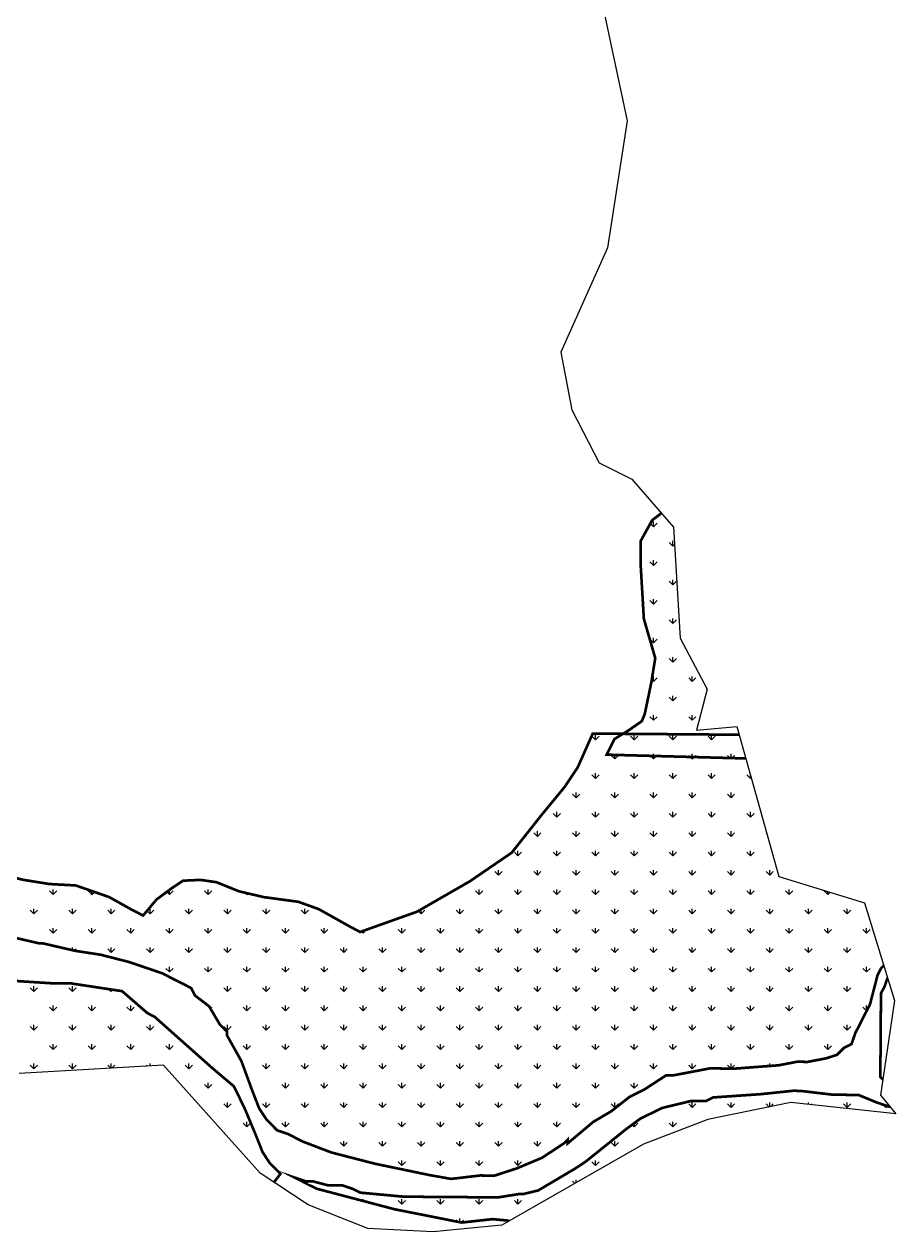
# Model space of a CAD drawing. Header units: metres. Extents: x 325786 to 333768, y 1808927 to 1815015.
# Drawn here: x 331835 to 332805, y 1810519 to 1811863 of the extents above; entities that cross this region are included whole.
import ezdxf

# ---------------------------------------------------------------- set-up
doc = ezdxf.new("R2010")
doc.units = ezdxf.units.M
doc.layers.add('MANGROOVES', color=112, linetype='Continuous')

msp = doc.modelspace()

# ---------------------------------------------------------------- linework, layer by layer
at = {"color": 3}
msp.add_lwpolyline([(332479.4, 1811880.6), (332506, 1811755.3), (332483.9, 1811613.7), (332432.1, 1811497.5), (332442.2, 1811445), (332444.5, 1811433.3), (332474.8, 1811374.4), (332511.3, 1811356.4), (332557.4, 1811302.9), (332565.1, 1811179.3), (332594.9, 1811122.5), (332583.2, 1811076.7), (332628.1, 1811080.9), (332674.6, 1810914), (332770.1, 1810884.4), (332803.4, 1810776), (332787.9, 1810670.5), (332805, 1810649.5), (332688.1, 1810662.1), (332595.6, 1810643.3), (332524.1, 1810615.7), (332366.5, 1810525.7), (332290.1, 1810518.1), (332217.5, 1810521.9), (332150.8, 1810548.2), (332097.5, 1810583.6), (331990.1, 1810703.9), (331829.4, 1810694.5)], dxfattribs=at)
at = {"layer": 'MANGROOVES', "linetype": 'Continuous'}
for p, q in [((332535.3, 1811303.3), (332531.7, 1811306.9)), ((332535.3, 1811303.3), (332535.3, 1811309)), ((332535.3, 1811303.3), (332539.3, 1811307.3)), ((332556.8, 1811281.7), (332552.8, 1811285.8)), ((332556.8, 1811281.7), (332556.8, 1811287.5)), ((332556.8, 1811281.7), (332558.6, 1811283.5)), ((332535.3, 1811260.2), (332535.3, 1811265.9)), ((332535.3, 1811260.2), (332531.3, 1811264.2)), ((332535.3, 1811260.2), (332539.3, 1811264.2)), ((332556.8, 1811238.6), (332552.8, 1811242.7)), ((332556.8, 1811238.6), (332556.8, 1811244.3)), ((332556.8, 1811238.6), (332560.9, 1811242.7)), ((332535.3, 1811217.1), (332531.3, 1811221.1)), ((332535.3, 1811217.1), (332535.3, 1811222.8)), ((332535.3, 1811217.1), (332539.3, 1811221.1)), ((332556.8, 1811195.5), (332552.8, 1811199.6)), ((332556.8, 1811195.5), (332556.8, 1811201.2)), ((332556.8, 1811195.5), (332560.9, 1811199.6)), ((332535.3, 1811174), (332531.3, 1811178)), ((332535.3, 1811174), (332535.3, 1811179.7)), ((332535.3, 1811174), (332539.3, 1811178)), ((332556.8, 1811152.4), (332556.8, 1811158.1)), ((332556.8, 1811152.4), (332552.8, 1811156.5)), ((332556.8, 1811152.4), (332560.9, 1811156.5)), ((332535.3, 1811130.9), (332533.3, 1811132.9)), ((332535.3, 1811130.9), (332535.3, 1811136.6)), ((332535.3, 1811130.9), (332539.3, 1811134.9)), ((332578.4, 1811130.9), (332574.4, 1811134.9)), ((332578.4, 1811130.9), (332578.4, 1811136.6)), ((332578.4, 1811130.9), (332582.4, 1811134.9)), ((332556.8, 1811109.3), (332552.8, 1811113.4)), ((332556.8, 1811109.3), (332556.8, 1811115)), ((332556.8, 1811109.3), (332560.9, 1811113.4)), ((332535.3, 1811087.8), (332531.3, 1811091.8)), ((332535.3, 1811087.8), (332535.3, 1811093.5)), ((332535.3, 1811087.8), (332539.3, 1811091.8)), ((332578.4, 1811087.8), (332574.4, 1811091.8)), ((332578.4, 1811087.8), (332578.4, 1811093.5)), ((332578.4, 1811087.8), (332582.4, 1811091.8)), ((332470.6, 1811066.2), (332466.6, 1811070.3)), ((332470.6, 1811066.2), (332470.6, 1811071.9)), ((332470.6, 1811066.2), (332474.7, 1811070.3)), ((332513.7, 1811066.2), (332509.7, 1811070.3)), ((332513.7, 1811066.2), (332513.7, 1811071.9)), ((332513.7, 1811066.2), (332517.8, 1811070.3)), ((332556.8, 1811066.2), (332552.8, 1811070.3)), ((332556.8, 1811066.2), (332556.8, 1811071.9)), ((332556.8, 1811066.2), (332560.9, 1811070.3)), ((332599.9, 1811066.2), (332595.9, 1811070.3)), ((332599.9, 1811066.2), (332599.9, 1811071.9)), ((332599.9, 1811066.2), (332604, 1811070.3)), ((332492.2, 1811049.3), (332492.2, 1811050.4)), ((332535.3, 1811048.1), (332535.3, 1811050.4)), ((332578.4, 1811046.9), (332578.4, 1811050.4)), ((332621.5, 1811045.7), (332621.5, 1811050.4)), ((332492.2, 1811044.7), (332488.1, 1811048.7)), ((332492.2, 1811044.7), (332492.2, 1811049.3)), ((332492.2, 1811044.7), (332496.2, 1811048.7)), ((332531.8, 1811048.2), (332531.3, 1811048.7)), ((332535.3, 1811044.7), (332531.8, 1811048.2)), ((332535.3, 1811044.7), (332535.3, 1811048.1)), ((332535.3, 1811044.7), (332538.6, 1811048)), ((332538.6, 1811048), (332539.3, 1811048.7)), ((332576.1, 1811047), (332574.4, 1811048.7)), ((332578.4, 1811044.7), (332576.1, 1811047)), ((332578.4, 1811044.7), (332578.4, 1811046.9)), ((332578.4, 1811044.7), (332580.6, 1811046.8)), ((332580.6, 1811046.8), (332582.4, 1811048.7)), ((332620.4, 1811045.7), (332617.5, 1811048.7)), ((332621.5, 1811044.7), (332620.4, 1811045.7)), ((332621.5, 1811044.7), (332621.5, 1811045.7)), ((332621.5, 1811044.7), (332622.5, 1811045.7)), ((332622.5, 1811045.7), (332625.5, 1811048.7)), ((332470.6, 1811023.1), (332466.6, 1811027.1)), ((332470.6, 1811023.1), (332470.6, 1811028.8)), ((332470.6, 1811023.1), (332474.7, 1811027.1)), ((332513.7, 1811023.1), (332509.7, 1811027.1)), ((332513.7, 1811023.1), (332513.7, 1811028.8)), ((332513.7, 1811023.1), (332517.8, 1811027.1)), ((332556.8, 1811023.1), (332552.8, 1811027.1)), ((332556.8, 1811023.1), (332556.8, 1811028.8)), ((332556.8, 1811023.1), (332560.9, 1811027.1)), ((332599.9, 1811023.1), (332595.9, 1811027.1)), ((332599.9, 1811023.1), (332599.9, 1811028.8)), ((332599.9, 1811023.1), (332604, 1811027.1)), ((332643.1, 1811023.1), (332639, 1811027.1)), ((332643.1, 1811023.1), (332643.1, 1811027.3)), ((332643.1, 1811023.1), (332644, 1811024)), ((332449.1, 1811001.6), (332445, 1811005.6)), ((332449.1, 1811001.6), (332449.1, 1811007.3)), ((332449.1, 1811001.6), (332453.1, 1811005.6)), ((332492.2, 1811001.6), (332488.1, 1811005.6)), ((332492.2, 1811001.6), (332492.2, 1811007.3)), ((332492.2, 1811001.6), (332496.2, 1811005.6)), ((332535.3, 1811001.6), (332531.3, 1811005.6)), ((332535.3, 1811001.6), (332535.3, 1811007.3)), ((332535.3, 1811001.6), (332539.3, 1811005.6)), ((332578.4, 1811001.6), (332574.4, 1811005.6)), ((332578.4, 1811001.6), (332578.4, 1811007.3)), ((332578.4, 1811001.6), (332582.4, 1811005.6)), ((332621.5, 1811001.6), (332617.5, 1811005.6)), ((332621.5, 1811001.6), (332621.5, 1811007.3)), ((332621.5, 1811001.6), (332625.5, 1811005.6)), ((332427.5, 1810980), (332423.5, 1810984)), ((332427.5, 1810980), (332427.5, 1810985.7)), ((332427.5, 1810980), (332431.6, 1810984)), ((332470.6, 1810980), (332466.6, 1810984)), ((332470.6, 1810980), (332470.6, 1810985.7)), ((332470.6, 1810980), (332474.7, 1810984)), ((332513.7, 1810980), (332509.7, 1810984)), ((332513.7, 1810980), (332513.7, 1810985.7)), ((332513.7, 1810980), (332517.8, 1810984)), ((332556.8, 1810980), (332552.8, 1810984)), ((332556.8, 1810980), (332556.8, 1810985.7)), ((332556.8, 1810980), (332560.9, 1810984)), ((332599.9, 1810980), (332595.9, 1810984)), ((332599.9, 1810980), (332599.9, 1810985.7)), ((332599.9, 1810980), (332604, 1810984)), ((332643.1, 1810980), (332639, 1810984)), ((332643.1, 1810980), (332643.1, 1810985.7)), ((332643.1, 1810980), (332647.1, 1810984)), ((332406, 1810958.4), (332401.9, 1810962.5)), ((332406, 1810958.4), (332406, 1810964.2)), ((332406, 1810958.4), (332410, 1810962.5)), ((332449.1, 1810958.4), (332445, 1810962.5)), ((332449.1, 1810958.4), (332449.1, 1810964.2)), ((332449.1, 1810958.4), (332453.1, 1810962.5)), ((332492.2, 1810958.4), (332488.1, 1810962.5)), ((332492.2, 1810958.4), (332492.2, 1810964.2)), ((332492.2, 1810958.4), (332496.2, 1810962.5)), ((332535.3, 1810958.4), (332531.3, 1810962.5)), ((332535.3, 1810958.4), (332535.3, 1810964.2)), ((332535.3, 1810958.4), (332539.3, 1810962.5)), ((332578.4, 1810958.4), (332574.4, 1810962.5)), ((332578.4, 1810958.4), (332578.4, 1810964.2)), ((332578.4, 1810958.4), (332582.4, 1810962.5)), ((332621.5, 1810958.4), (332617.5, 1810962.5)), ((332621.5, 1810958.4), (332621.5, 1810964.2)), ((332621.5, 1810958.4), (332625.5, 1810962.5)), ((332661.3, 1810961.7), (332660.6, 1810962.5)), ((332384.4, 1810936.9), (332384.4, 1810942.6)), ((332427.5, 1810936.9), (332427.5, 1810942.6)), ((332470.6, 1810936.9), (332470.6, 1810942.6)), ((332513.7, 1810936.9), (332513.7, 1810942.6)), ((332556.8, 1810936.9), (332556.8, 1810942.6)), ((332599.9, 1810936.9), (332599.9, 1810942.6)), ((332643.1, 1810936.9), (332643.1, 1810942.6)), ((332384.4, 1810936.9), (332380.4, 1810940.9)), ((332384.4, 1810936.9), (332388.5, 1810940.9)), ((332427.5, 1810936.9), (332423.5, 1810940.9)), ((332427.5, 1810936.9), (332431.6, 1810940.9)), ((332470.6, 1810936.9), (332466.6, 1810940.9)), ((332470.6, 1810936.9), (332474.7, 1810940.9)), ((332513.7, 1810936.9), (332509.7, 1810940.9)), ((332513.7, 1810936.9), (332517.8, 1810940.9)), ((332556.8, 1810936.9), (332552.8, 1810940.9)), ((332556.8, 1810936.9), (332560.9, 1810940.9)), ((332599.9, 1810936.9), (332595.9, 1810940.9)), ((332599.9, 1810936.9), (332604, 1810940.9)), ((332643.1, 1810936.9), (332639, 1810940.9)), ((332643.1, 1810936.9), (332647.1, 1810940.9)), ((332362.9, 1810915.3), (332358.8, 1810919.4)), ((332362.9, 1810915.3), (332362.9, 1810921.1)), ((332362.9, 1810915.3), (332366.9, 1810919.4)), ((332406, 1810915.3), (332401.9, 1810919.4)), ((332406, 1810915.3), (332406, 1810921.1)), ((332406, 1810915.3), (332410, 1810919.4)), ((332449.1, 1810915.3), (332445, 1810919.4)), ((332449.1, 1810915.3), (332449.1, 1810921.1)), ((332449.1, 1810915.3), (332453.1, 1810919.4)), ((332492.2, 1810915.3), (332488.1, 1810919.4)), ((332492.2, 1810915.3), (332492.2, 1810921.1)), ((332492.2, 1810915.3), (332496.2, 1810919.4)), ((332535.3, 1810915.3), (332531.3, 1810919.4)), ((332535.3, 1810915.3), (332535.3, 1810921.1)), ((332535.3, 1810915.3), (332539.3, 1810919.4)), ((332578.4, 1810915.3), (332574.4, 1810919.4)), ((332578.4, 1810915.3), (332578.4, 1810921.1)), ((332578.4, 1810915.3), (332582.4, 1810919.4)), ((332621.5, 1810915.3), (332617.5, 1810919.4)), ((332621.5, 1810915.3), (332621.5, 1810921.1)), ((332621.5, 1810915.3), (332625.5, 1810919.4)), ((332664.6, 1810915.3), (332660.6, 1810919.4)), ((332664.6, 1810915.3), (332664.6, 1810921.1)), ((332664.6, 1810915.3), (332668.6, 1810919.4)), ((331867.2, 1810893.8), (331863.1, 1810897.8)), ((331867.2, 1810893.8), (331867.2, 1810899.5)), ((331867.2, 1810893.8), (331871.2, 1810897.8)), ((331910.3, 1810893.8), (331906.2, 1810897.8)), ((331910.3, 1810893.8), (331910.3, 1810897.6)), ((331910.3, 1810893.8), (331913.1, 1810896.6)), ((331996.5, 1810893.8), (331993.6, 1810896.7)), ((331996.5, 1810893.8), (331996.5, 1810898.9)), ((331996.5, 1810893.8), (332000.5, 1810897.8)), ((332039.6, 1810893.8), (332035.5, 1810897.8)), ((332039.6, 1810893.8), (332039.6, 1810899.5)), ((332039.6, 1810893.8), (332043.6, 1810897.8)), ((332082.7, 1810893.8), (332080.6, 1810895.8)), ((332082.7, 1810893.8), (332082.7, 1810895.4)), ((332082.7, 1810893.8), (332084, 1810895.1)), ((332341.3, 1810893.8), (332337.3, 1810897.8)), ((332341.3, 1810893.8), (332341.3, 1810899.5)), ((332341.3, 1810893.8), (332345.4, 1810897.8)), ((332384.4, 1810893.8), (332380.4, 1810897.8)), ((332384.4, 1810893.8), (332384.4, 1810899.5)), ((332384.4, 1810893.8), (332388.5, 1810897.8)), ((332427.5, 1810893.8), (332423.5, 1810897.8)), ((332427.5, 1810893.8), (332427.5, 1810899.5)), ((332427.5, 1810893.8), (332431.6, 1810897.8)), ((332470.6, 1810893.8), (332466.6, 1810897.8)), ((332470.6, 1810893.8), (332470.6, 1810899.5)), ((332470.6, 1810893.8), (332474.7, 1810897.8)), ((332513.7, 1810893.8), (332509.7, 1810897.8)), ((332513.7, 1810893.8), (332513.7, 1810899.5)), ((332513.7, 1810893.8), (332517.8, 1810897.8)), ((332556.8, 1810893.8), (332552.8, 1810897.8)), ((332556.8, 1810893.8), (332556.8, 1810899.5)), ((332556.8, 1810893.8), (332560.9, 1810897.8)), ((332599.9, 1810893.8), (332595.9, 1810897.8)), ((332599.9, 1810893.8), (332599.9, 1810899.5)), ((332599.9, 1810893.8), (332604, 1810897.8)), ((332643.1, 1810893.8), (332639, 1810897.8)), ((332643.1, 1810893.8), (332643.1, 1810899.5)), ((332643.1, 1810893.8), (332647.1, 1810897.8)), ((332686.2, 1810893.8), (332682.1, 1810897.8)), ((332686.2, 1810893.8), (332686.2, 1810899.5)), ((332686.2, 1810893.8), (332690.2, 1810897.8)), ((332729.3, 1810893.8), (332725.2, 1810897.8)), ((332729.3, 1810893.8), (332729.3, 1810897.1)), ((332729.3, 1810893.8), (332731.8, 1810896.3)), ((331845.6, 1810872.2), (331841.6, 1810876.3)), ((331845.6, 1810872.2), (331845.6, 1810878)), ((331845.6, 1810872.2), (331849.6, 1810876.3)), ((331888.7, 1810872.2), (331884.7, 1810876.3)), ((331888.7, 1810872.2), (331888.7, 1810878)), ((331888.7, 1810872.2), (331892.8, 1810876.3)), ((331931.8, 1810872.2), (331927.8, 1810876.3)), ((331931.8, 1810872.2), (331931.8, 1810878)), ((331931.8, 1810872.2), (331935.9, 1810876.3)), ((331974.9, 1810872.2), (331971.5, 1810875.6)), ((331974.9, 1810872.2), (331974.9, 1810878)), ((331974.9, 1810872.2), (331979, 1810876.3)), ((332018, 1810872.2), (332014, 1810876.3)), ((332018, 1810872.2), (332018, 1810878)), ((332018, 1810872.2), (332022.1, 1810876.3)), ((332061.1, 1810872.2), (332057.1, 1810876.3)), ((332061.1, 1810872.2), (332061.1, 1810878)), ((332061.1, 1810872.2), (332065.2, 1810876.3)), ((332104.2, 1810872.2), (332100.2, 1810876.3)), ((332104.2, 1810872.2), (332104.2, 1810878)), ((332104.2, 1810872.2), (332108.3, 1810876.3)), ((332147.3, 1810872.2), (332143.3, 1810876.3)), ((332147.3, 1810872.2), (332147.3, 1810878)), ((332147.3, 1810872.2), (332151.4, 1810876.3)), ((332276.7, 1810872.2), (332273.4, 1810875.5)), ((332276.7, 1810872.2), (332276.7, 1810877.3)), ((332276.7, 1810872.2), (332280.7, 1810876.3)), ((332319.8, 1810872.2), (332315.7, 1810876.3)), ((332319.8, 1810872.2), (332319.8, 1810878)), ((332319.8, 1810872.2), (332323.8, 1810876.3)), ((332362.9, 1810872.2), (332358.8, 1810876.3)), ((332362.9, 1810872.2), (332362.9, 1810878)), ((332362.9, 1810872.2), (332366.9, 1810876.3)), ((332406, 1810872.2), (332401.9, 1810876.3)), ((332406, 1810872.2), (332406, 1810878)), ((332406, 1810872.2), (332410, 1810876.3)), ((332449.1, 1810872.2), (332445, 1810876.3)), ((332449.1, 1810872.2), (332449.1, 1810878)), ((332449.1, 1810872.2), (332453.1, 1810876.3)), ((332492.2, 1810872.2), (332488.1, 1810876.3)), ((332492.2, 1810872.2), (332492.2, 1810878)), ((332492.2, 1810872.2), (332496.2, 1810876.3)), ((332535.3, 1810872.2), (332531.3, 1810876.3)), ((332535.3, 1810872.2), (332535.3, 1810878)), ((332535.3, 1810872.2), (332539.3, 1810876.3)), ((332578.4, 1810872.2), (332574.4, 1810876.3)), ((332578.4, 1810872.2), (332578.4, 1810878)), ((332578.4, 1810872.2), (332582.4, 1810876.3)), ((332621.5, 1810872.2), (332617.5, 1810876.3)), ((332621.5, 1810872.2), (332621.5, 1810878)), ((332621.5, 1810872.2), (332625.5, 1810876.3)), ((332664.6, 1810872.2), (332660.6, 1810876.3)), ((332664.6, 1810872.2), (332664.6, 1810878)), ((332664.6, 1810872.2), (332668.6, 1810876.3)), ((332707.7, 1810872.2), (332703.7, 1810876.3)), ((332707.7, 1810872.2), (332707.7, 1810878)), ((332707.7, 1810872.2), (332711.8, 1810876.3)), ((332750.8, 1810872.2), (332746.8, 1810876.3)), ((332750.8, 1810872.2), (332750.8, 1810878)), ((332750.8, 1810872.2), (332754.9, 1810876.3)), ((331867.2, 1810850.7), (331863.1, 1810854.7)), ((331867.2, 1810850.7), (331867.2, 1810856.4)), ((331867.2, 1810850.7), (331871.2, 1810854.7)), ((331910.3, 1810850.7), (331906.2, 1810854.7)), ((331910.3, 1810850.7), (331910.3, 1810856.4)), ((331910.3, 1810850.7), (331914.3, 1810854.7)), ((331953.4, 1810850.7), (331949.3, 1810854.7)), ((331953.4, 1810850.7), (331953.4, 1810856.4)), ((331953.4, 1810850.7), (331957.4, 1810854.7)), ((331996.5, 1810850.7), (331992.4, 1810854.7)), ((331996.5, 1810850.7), (331996.5, 1810856.4)), ((331996.5, 1810850.7), (332000.5, 1810854.7)), ((332039.6, 1810850.7), (332035.5, 1810854.7)), ((332039.6, 1810850.7), (332039.6, 1810856.4)), ((332039.6, 1810850.7), (332043.6, 1810854.7)), ((332082.7, 1810850.7), (332078.6, 1810854.7)), ((332082.7, 1810850.7), (332082.7, 1810856.4)), ((332082.7, 1810850.7), (332086.7, 1810854.7)), ((332125.8, 1810850.7), (332121.8, 1810854.7)), ((332125.8, 1810850.7), (332125.8, 1810856.4)), ((332125.8, 1810850.7), (332129.8, 1810854.7)), ((332168.9, 1810850.7), (332164.9, 1810854.7)), ((332168.9, 1810850.7), (332168.9, 1810856.4)), ((332168.9, 1810850.7), (332172.9, 1810854.7)), ((332212, 1810850.7), (332210.1, 1810852.6)), ((332212, 1810850.7), (332216, 1810854.7)), ((332212, 1810850.7), (332212, 1810853.3)), ((332255.1, 1810850.7), (332251.1, 1810854.7)), ((332255.1, 1810850.7), (332255.1, 1810856.4)), ((332255.1, 1810850.7), (332259.1, 1810854.7)), ((332298.2, 1810850.7), (332294.2, 1810854.7)), ((332298.2, 1810850.7), (332298.2, 1810856.4)), ((332298.2, 1810850.7), (332302.3, 1810854.7)), ((332341.3, 1810850.7), (332337.3, 1810854.7)), ((332341.3, 1810850.7), (332341.3, 1810856.4)), ((332341.3, 1810850.7), (332345.4, 1810854.7)), ((332384.4, 1810850.7), (332380.4, 1810854.7)), ((332384.4, 1810850.7), (332384.4, 1810856.4)), ((332384.4, 1810850.7), (332388.5, 1810854.7)), ((332427.5, 1810850.7), (332423.5, 1810854.7)), ((332427.5, 1810850.7), (332427.5, 1810856.4)), ((332427.5, 1810850.7), (332431.6, 1810854.7)), ((332470.6, 1810850.7), (332466.6, 1810854.7)), ((332470.6, 1810850.7), (332470.6, 1810856.4)), ((332470.6, 1810850.7), (332474.7, 1810854.7)), ((332513.7, 1810850.7), (332509.7, 1810854.7)), ((332513.7, 1810850.7), (332513.7, 1810856.4)), ((332513.7, 1810850.7), (332517.8, 1810854.7)), ((332556.8, 1810850.7), (332552.8, 1810854.7)), ((332556.8, 1810850.7), (332556.8, 1810856.4)), ((332556.8, 1810850.7), (332560.9, 1810854.7)), ((332599.9, 1810850.7), (332595.9, 1810854.7)), ((332599.9, 1810850.7), (332599.9, 1810856.4)), ((332599.9, 1810850.7), (332604, 1810854.7)), ((332643.1, 1810850.7), (332639, 1810854.7)), ((332643.1, 1810850.7), (332643.1, 1810856.4)), ((332643.1, 1810850.7), (332647.1, 1810854.7)), ((332686.2, 1810850.7), (332682.1, 1810854.7)), ((332686.2, 1810850.7), (332686.2, 1810856.4)), ((332686.2, 1810850.7), (332690.2, 1810854.7)), ((332729.3, 1810850.7), (332725.2, 1810854.7)), ((332729.3, 1810850.7), (332729.3, 1810856.4)), ((332729.3, 1810850.7), (332733.3, 1810854.7)), ((332772.4, 1810850.7), (332768.3, 1810854.7)), ((332772.4, 1810850.7), (332772.4, 1810856.4)), ((332772.4, 1810850.7), (332776.4, 1810854.7)), ((331888.7, 1810831.8), (331888.7, 1810834.8)), ((331931.8, 1810829.1), (331931.8, 1810834.8)), ((331974.9, 1810829.1), (331974.9, 1810834.8)), ((332018, 1810829.1), (332018, 1810834.8)), ((332061.1, 1810829.1), (332061.1, 1810834.8)), ((332104.2, 1810829.1), (332104.2, 1810834.8)), ((332147.3, 1810829.1), (332147.3, 1810834.8)), ((332190.5, 1810829.1), (332190.5, 1810834.8)), ((332233.6, 1810829.1), (332233.6, 1810834.8)), ((332276.7, 1810829.1), (332276.7, 1810834.8)), ((332319.8, 1810829.1), (332319.8, 1810834.8)), ((332362.9, 1810829.1), (332362.9, 1810834.8)), ((332406, 1810829.1), (332406, 1810834.8)), ((332449.1, 1810829.1), (332449.1, 1810834.8)), ((332492.2, 1810829.1), (332492.2, 1810834.8)), ((332535.3, 1810829.1), (332535.3, 1810834.8)), ((332578.4, 1810829.1), (332578.4, 1810834.8)), ((332621.5, 1810829.1), (332621.5, 1810834.8)), ((332664.6, 1810829.1), (332664.6, 1810834.8)), ((332707.7, 1810829.1), (332707.7, 1810834.8)), ((332750.8, 1810829.1), (332750.8, 1810834.8)), ((331885.3, 1810832.6), (331884.7, 1810833.2)), ((331890.9, 1810831.3), (331892.8, 1810833.2)), ((331931.8, 1810829.1), (331927.8, 1810833.2)), ((331931.8, 1810829.1), (331935.9, 1810833.2)), ((331974.9, 1810829.1), (331970.9, 1810833.2)), ((331974.9, 1810829.1), (331979, 1810833.2)), ((332018, 1810829.1), (332014, 1810833.2)), ((332018, 1810829.1), (332022.1, 1810833.2)), ((332061.1, 1810829.1), (332057.1, 1810833.2)), ((332061.1, 1810829.1), (332065.2, 1810833.2)), ((332104.2, 1810829.1), (332100.2, 1810833.2)), ((332104.2, 1810829.1), (332108.3, 1810833.2)), ((332147.3, 1810829.1), (332143.3, 1810833.2)), ((332147.3, 1810829.1), (332151.4, 1810833.2)), ((332190.5, 1810829.1), (332186.4, 1810833.2)), ((332190.5, 1810829.1), (332194.5, 1810833.2)), ((332233.6, 1810829.1), (332229.5, 1810833.2)), ((332233.6, 1810829.1), (332237.6, 1810833.2)), ((332276.7, 1810829.1), (332272.6, 1810833.2)), ((332276.7, 1810829.1), (332280.7, 1810833.2)), ((332319.8, 1810829.1), (332315.7, 1810833.2)), ((332319.8, 1810829.1), (332323.8, 1810833.2)), ((332362.9, 1810829.1), (332358.8, 1810833.2)), ((332362.9, 1810829.1), (332366.9, 1810833.2)), ((332406, 1810829.1), (332401.9, 1810833.2)), ((332406, 1810829.1), (332410, 1810833.2)), ((332449.1, 1810829.1), (332445, 1810833.2)), ((332449.1, 1810829.1), (332453.1, 1810833.2)), ((332492.2, 1810829.1), (332488.1, 1810833.2)), ((332492.2, 1810829.1), (332496.2, 1810833.2)), ((332535.3, 1810829.1), (332531.3, 1810833.2)), ((332535.3, 1810829.1), (332539.3, 1810833.2)), ((332578.4, 1810829.1), (332574.4, 1810833.2)), ((332578.4, 1810829.1), (332582.4, 1810833.2)), ((332621.5, 1810829.1), (332617.5, 1810833.2)), ((332621.5, 1810829.1), (332625.5, 1810833.2)), ((332664.6, 1810829.1), (332660.6, 1810833.2)), ((332664.6, 1810829.1), (332668.6, 1810833.2)), ((332707.7, 1810829.1), (332703.7, 1810833.2)), ((332707.7, 1810829.1), (332711.8, 1810833.2)), ((332750.8, 1810829.1), (332746.8, 1810833.2)), ((332750.8, 1810829.1), (332754.9, 1810833.2)), ((331996.5, 1810807.6), (331992.4, 1810811.6)), ((331996.5, 1810807.6), (331996.5, 1810813.3)), ((331996.5, 1810807.6), (332000.5, 1810811.6)), ((332039.6, 1810807.6), (332035.5, 1810811.6)), ((332039.6, 1810807.6), (332039.6, 1810813.3)), ((332039.6, 1810807.6), (332043.6, 1810811.6)), ((332082.7, 1810807.6), (332078.6, 1810811.6)), ((332082.7, 1810807.6), (332082.7, 1810813.3)), ((332082.7, 1810807.6), (332086.7, 1810811.6)), ((332125.8, 1810807.6), (332121.8, 1810811.6)), ((332125.8, 1810807.6), (332125.8, 1810813.3)), ((332125.8, 1810807.6), (332129.8, 1810811.6)), ((332168.9, 1810807.6), (332164.9, 1810811.6)), ((332168.9, 1810807.6), (332168.9, 1810813.3)), ((332168.9, 1810807.6), (332172.9, 1810811.6)), ((332212, 1810807.6), (332208, 1810811.6)), ((332212, 1810807.6), (332212, 1810813.3)), ((332212, 1810807.6), (332216, 1810811.6)), ((332255.1, 1810807.6), (332251.1, 1810811.6)), ((332255.1, 1810807.6), (332255.1, 1810813.3)), ((332255.1, 1810807.6), (332259.1, 1810811.6)), ((332298.2, 1810807.6), (332294.2, 1810811.6)), ((332298.2, 1810807.6), (332298.2, 1810813.3)), ((332298.2, 1810807.6), (332302.3, 1810811.6)), ((332341.3, 1810807.6), (332337.3, 1810811.6)), ((332341.3, 1810807.6), (332341.3, 1810813.3)), ((332341.3, 1810807.6), (332345.4, 1810811.6)), ((332384.4, 1810807.6), (332380.4, 1810811.6)), ((332384.4, 1810807.6), (332384.4, 1810813.3)), ((332384.4, 1810807.6), (332388.5, 1810811.6)), ((332427.5, 1810807.6), (332423.5, 1810811.6)), ((332427.5, 1810807.6), (332427.5, 1810813.3)), ((332427.5, 1810807.6), (332431.6, 1810811.6)), ((332470.6, 1810807.6), (332466.6, 1810811.6)), ((332470.6, 1810807.6), (332470.6, 1810813.3)), ((332470.6, 1810807.6), (332474.7, 1810811.6)), ((332513.7, 1810807.6), (332509.7, 1810811.6)), ((332513.7, 1810807.6), (332513.7, 1810813.3)), ((332513.7, 1810807.6), (332517.8, 1810811.6)), ((332556.8, 1810807.6), (332552.8, 1810811.6)), ((332556.8, 1810807.6), (332556.8, 1810813.3)), ((332556.8, 1810807.6), (332560.9, 1810811.6)), ((332599.9, 1810807.6), (332595.9, 1810811.6)), ((332599.9, 1810807.6), (332599.9, 1810813.3)), ((332599.9, 1810807.6), (332604, 1810811.6)), ((332643.1, 1810807.6), (332639, 1810811.6)), ((332643.1, 1810807.6), (332643.1, 1810813.3)), ((332643.1, 1810807.6), (332647.1, 1810811.6)), ((332686.2, 1810807.6), (332682.1, 1810811.6)), ((332686.2, 1810807.6), (332686.2, 1810813.3)), ((332686.2, 1810807.6), (332690.2, 1810811.6)), ((332729.3, 1810807.6), (332725.2, 1810811.6)), ((332729.3, 1810807.6), (332729.3, 1810813.3)), ((332729.3, 1810807.6), (332733.3, 1810811.6)), ((332772.4, 1810807.6), (332768.3, 1810811.6)), ((332772.4, 1810807.6), (332772.4, 1810813.3)), ((332772.4, 1810807.6), (332776.4, 1810811.6)), ((331845.6, 1810786), (331841.6, 1810790.1)), ((331845.6, 1810786), (331845.6, 1810791.7)), ((331845.6, 1810786), (331849.6, 1810790.1)), ((331888.7, 1810786), (331884.7, 1810790.1)), ((331888.7, 1810786), (331888.7, 1810791.7)), ((331888.7, 1810786), (331892.8, 1810790.1)), ((331931.8, 1810786), (331929.4, 1810788.4)), ((331931.8, 1810786), (331931.8, 1810788.1)), ((331931.8, 1810786), (331933.6, 1810787.8)), ((332018, 1810791), (332018, 1810791.7)), ((332021, 1810789), (332022.1, 1810790.1)), ((332061.1, 1810786), (332057.1, 1810790.1)), ((332061.1, 1810786), (332061.1, 1810791.7)), ((332061.1, 1810786), (332065.2, 1810790.1)), ((332104.2, 1810786), (332100.2, 1810790.1)), ((332104.2, 1810786), (332104.2, 1810791.7)), ((332104.2, 1810786), (332108.3, 1810790.1)), ((332147.3, 1810786), (332143.3, 1810790.1)), ((332147.3, 1810786), (332147.3, 1810791.7)), ((332147.3, 1810786), (332151.4, 1810790.1)), ((332190.5, 1810786), (332186.4, 1810790.1)), ((332190.5, 1810786), (332190.5, 1810791.7)), ((332190.5, 1810786), (332194.5, 1810790.1)), ((332233.6, 1810786), (332229.5, 1810790.1)), ((332233.6, 1810786), (332233.6, 1810791.7)), ((332233.6, 1810786), (332237.6, 1810790.1)), ((332276.7, 1810786), (332272.6, 1810790.1)), ((332276.7, 1810786), (332276.7, 1810791.7)), ((332276.7, 1810786), (332280.7, 1810790.1)), ((332319.8, 1810786), (332315.7, 1810790.1)), ((332319.8, 1810786), (332319.8, 1810791.7)), ((332319.8, 1810786), (332323.8, 1810790.1)), ((332362.9, 1810786), (332358.8, 1810790.1)), ((332362.9, 1810786), (332362.9, 1810791.7)), ((332362.9, 1810786), (332366.9, 1810790.1)), ((332406, 1810786), (332401.9, 1810790.1)), ((332406, 1810786), (332406, 1810791.7)), ((332406, 1810786), (332410, 1810790.1)), ((332449.1, 1810786), (332445, 1810790.1)), ((332449.1, 1810786), (332449.1, 1810791.7)), ((332449.1, 1810786), (332453.1, 1810790.1)), ((332492.2, 1810786), (332488.1, 1810790.1)), ((332492.2, 1810786), (332492.2, 1810791.7)), ((332492.2, 1810786), (332496.2, 1810790.1)), ((332535.3, 1810786), (332531.3, 1810790.1)), ((332535.3, 1810786), (332535.3, 1810791.7)), ((332535.3, 1810786), (332539.3, 1810790.1)), ((332578.4, 1810786), (332574.4, 1810790.1)), ((332578.4, 1810786), (332578.4, 1810791.7)), ((332578.4, 1810786), (332582.4, 1810790.1)), ((332621.5, 1810786), (332617.5, 1810790.1)), ((332621.5, 1810786), (332621.5, 1810791.7)), ((332621.5, 1810786), (332625.5, 1810790.1)), ((332664.6, 1810786), (332660.6, 1810790.1)), ((332664.6, 1810786), (332664.6, 1810791.7)), ((332664.6, 1810786), (332668.6, 1810790.1)), ((332707.7, 1810786), (332703.7, 1810790.1)), ((332707.7, 1810786), (332707.7, 1810791.7)), ((332707.7, 1810786), (332711.8, 1810790.1)), ((332750.8, 1810786), (332746.8, 1810790.1)), ((332750.8, 1810786), (332750.8, 1810791.7)), ((332750.8, 1810786), (332754.9, 1810790.1)), ((331867.2, 1810764.5), (331863.1, 1810768.5)), ((331867.2, 1810764.5), (331867.2, 1810770.2)), ((331867.2, 1810764.5), (331871.2, 1810768.5)), ((331910.3, 1810764.5), (331906.2, 1810768.5)), ((331910.3, 1810764.5), (331910.3, 1810770.2)), ((331910.3, 1810764.5), (331914.3, 1810768.5)), ((331953.4, 1810764.5), (331949.3, 1810768.5)), ((331953.4, 1810764.5), (331953.4, 1810770.2)), ((331953.4, 1810764.5), (331957.4, 1810768.5)), ((332039.6, 1810770.2), (332039.6, 1810770.2)), ((332042.1, 1810767), (332043.6, 1810768.5)), ((332082.7, 1810764.5), (332078.6, 1810768.5)), ((332082.7, 1810764.5), (332082.7, 1810770.2)), ((332082.7, 1810764.5), (332086.7, 1810768.5)), ((332125.8, 1810764.5), (332121.8, 1810768.5)), ((332125.8, 1810764.5), (332125.8, 1810770.2)), ((332125.8, 1810764.5), (332129.8, 1810768.5)), ((332168.9, 1810764.5), (332164.9, 1810768.5)), ((332168.9, 1810764.5), (332168.9, 1810770.2)), ((332168.9, 1810764.5), (332172.9, 1810768.5)), ((332212, 1810764.5), (332208, 1810768.5)), ((332212, 1810764.5), (332212, 1810770.2)), ((332212, 1810764.5), (332216, 1810768.5)), ((332255.1, 1810764.5), (332251.1, 1810768.5)), ((332255.1, 1810764.5), (332255.1, 1810770.2)), ((332255.1, 1810764.5), (332259.1, 1810768.5)), ((332298.2, 1810764.5), (332294.2, 1810768.5)), ((332298.2, 1810764.5), (332298.2, 1810770.2)), ((332298.2, 1810764.5), (332302.3, 1810768.5)), ((332341.3, 1810764.5), (332337.3, 1810768.5)), ((332341.3, 1810764.5), (332341.3, 1810770.2)), ((332341.3, 1810764.5), (332345.4, 1810768.5)), ((332384.4, 1810764.5), (332380.4, 1810768.5)), ((332384.4, 1810764.5), (332384.4, 1810770.2)), ((332384.4, 1810764.5), (332388.5, 1810768.5)), ((332427.5, 1810764.5), (332423.5, 1810768.5)), ((332427.5, 1810764.5), (332427.5, 1810770.2)), ((332427.5, 1810764.5), (332431.6, 1810768.5)), ((332470.6, 1810764.5), (332466.6, 1810768.5)), ((332470.6, 1810764.5), (332470.6, 1810770.2)), ((332470.6, 1810764.5), (332474.7, 1810768.5)), ((332513.7, 1810764.5), (332509.7, 1810768.5)), ((332513.7, 1810764.5), (332513.7, 1810770.2)), ((332513.7, 1810764.5), (332517.8, 1810768.5)), ((332556.8, 1810764.5), (332552.8, 1810768.5)), ((332556.8, 1810764.5), (332556.8, 1810770.2)), ((332556.8, 1810764.5), (332560.9, 1810768.5)), ((332599.9, 1810764.5), (332595.9, 1810768.5)), ((332599.9, 1810764.5), (332599.9, 1810770.2)), ((332599.9, 1810764.5), (332604, 1810768.5)), ((332643.1, 1810764.5), (332639, 1810768.5)), ((332643.1, 1810764.5), (332643.1, 1810770.2)), ((332643.1, 1810764.5), (332647.1, 1810768.5)), ((332686.2, 1810764.5), (332682.1, 1810768.5)), ((332686.2, 1810764.5), (332686.2, 1810770.2)), ((332686.2, 1810764.5), (332690.2, 1810768.5)), ((332729.3, 1810764.5), (332725.2, 1810768.5)), ((332729.3, 1810764.5), (332729.3, 1810770.2)), ((332729.3, 1810764.5), (332733.3, 1810768.5)), ((332772.4, 1810764.5), (332768.3, 1810768.5)), ((332772.4, 1810764.5), (332772.4, 1810770.2)), ((332772.4, 1810764.5), (332772.8, 1810764.9)), ((331845.6, 1810742.9), (331841.6, 1810747)), ((331845.6, 1810742.9), (331845.6, 1810748.6)), ((331845.6, 1810742.9), (331849.6, 1810747)), ((331888.7, 1810742.9), (331884.7, 1810747)), ((331888.7, 1810742.9), (331888.7, 1810748.6)), ((331888.7, 1810742.9), (331892.8, 1810747)), ((331931.8, 1810742.9), (331927.8, 1810747)), ((331931.8, 1810742.9), (331931.8, 1810748.6)), ((331931.8, 1810742.9), (331935.9, 1810747)), ((331974.9, 1810742.9), (331970.9, 1810747)), ((331974.9, 1810742.9), (331974.9, 1810748.6)), ((331974.9, 1810742.9), (331979, 1810747)), ((332061.1, 1810742.9), (332057.1, 1810747)), ((332061.1, 1810742.9), (332061.1, 1810748.6)), ((332061.1, 1810742.9), (332065.2, 1810747)), ((332104.2, 1810742.9), (332100.2, 1810747)), ((332104.2, 1810742.9), (332104.2, 1810748.6)), ((332104.2, 1810742.9), (332108.3, 1810747)), ((332147.3, 1810742.9), (332143.3, 1810747)), ((332147.3, 1810742.9), (332147.3, 1810748.6)), ((332147.3, 1810742.9), (332151.4, 1810747)), ((332190.5, 1810742.9), (332186.4, 1810747)), ((332190.5, 1810742.9), (332190.5, 1810748.6)), ((332190.5, 1810742.9), (332194.5, 1810747)), ((332233.6, 1810742.9), (332229.5, 1810747)), ((332233.6, 1810742.9), (332233.6, 1810748.6)), ((332233.6, 1810742.9), (332237.6, 1810747)), ((332276.7, 1810742.9), (332272.6, 1810747)), ((332276.7, 1810742.9), (332276.7, 1810748.6)), ((332276.7, 1810742.9), (332280.7, 1810747)), ((332319.8, 1810742.9), (332315.7, 1810747)), ((332319.8, 1810742.9), (332319.8, 1810748.6)), ((332319.8, 1810742.9), (332323.8, 1810747)), ((332362.9, 1810742.9), (332358.8, 1810747)), ((332362.9, 1810742.9), (332362.9, 1810748.6)), ((332362.9, 1810742.9), (332366.9, 1810747)), ((332406, 1810742.9), (332401.9, 1810747)), ((332406, 1810742.9), (332406, 1810748.6)), ((332406, 1810742.9), (332410, 1810747)), ((332449.1, 1810742.9), (332445, 1810747)), ((332449.1, 1810742.9), (332449.1, 1810748.6)), ((332449.1, 1810742.9), (332453.1, 1810747)), ((332492.2, 1810742.9), (332488.1, 1810747)), ((332492.2, 1810742.9), (332492.2, 1810748.6)), ((332492.2, 1810742.9), (332496.2, 1810747)), ((332535.3, 1810742.9), (332531.3, 1810747)), ((332535.3, 1810742.9), (332535.3, 1810748.6)), ((332535.3, 1810742.9), (332539.3, 1810747)), ((332578.4, 1810742.9), (332574.4, 1810747)), ((332578.4, 1810742.9), (332578.4, 1810748.6)), ((332578.4, 1810742.9), (332582.4, 1810747)), ((332621.5, 1810742.9), (332617.5, 1810747)), ((332621.5, 1810742.9), (332621.5, 1810748.6)), ((332621.5, 1810742.9), (332625.5, 1810747)), ((332664.6, 1810742.9), (332660.6, 1810747)), ((332664.6, 1810742.9), (332664.6, 1810748.6)), ((332664.6, 1810742.9), (332668.6, 1810747)), ((332707.7, 1810742.9), (332703.7, 1810747)), ((332707.7, 1810742.9), (332707.7, 1810748.6)), ((332707.7, 1810742.9), (332711.8, 1810747)), ((332750.8, 1810742.9), (332746.8, 1810747)), ((332750.8, 1810742.9), (332750.8, 1810748.6)), ((332750.8, 1810742.9), (332754.9, 1810747)), ((331867.2, 1810721.4), (331863.1, 1810725.4)), ((331867.2, 1810721.4), (331867.2, 1810727.1)), ((331867.2, 1810721.4), (331871.2, 1810725.4)), ((331910.3, 1810721.4), (331906.2, 1810725.4)), ((331910.3, 1810721.4), (331910.3, 1810727.1)), ((331910.3, 1810721.4), (331914.3, 1810725.4)), ((331953.4, 1810721.4), (331949.3, 1810725.4)), ((331953.4, 1810721.4), (331953.4, 1810727.1)), ((331953.4, 1810721.4), (331957.4, 1810725.4)), ((331996.5, 1810721.4), (331992.4, 1810725.4)), ((331996.5, 1810721.4), (331996.5, 1810727.1)), ((331996.5, 1810721.4), (332000.5, 1810725.4)), ((332082.7, 1810721.4), (332078.6, 1810725.4)), ((332082.7, 1810721.4), (332082.7, 1810727.1)), ((332082.7, 1810721.4), (332086.7, 1810725.4)), ((332125.8, 1810721.4), (332121.8, 1810725.4)), ((332125.8, 1810721.4), (332125.8, 1810727.1)), ((332125.8, 1810721.4), (332129.8, 1810725.4)), ((332168.9, 1810721.4), (332164.9, 1810725.4)), ((332168.9, 1810721.4), (332168.9, 1810727.1)), ((332168.9, 1810721.4), (332172.9, 1810725.4)), ((332212, 1810721.4), (332208, 1810725.4)), ((332212, 1810721.4), (332212, 1810727.1)), ((332212, 1810721.4), (332216, 1810725.4)), ((332255.1, 1810721.4), (332251.1, 1810725.4)), ((332255.1, 1810721.4), (332255.1, 1810727.1)), ((332255.1, 1810721.4), (332259.1, 1810725.4)), ((332298.2, 1810721.4), (332294.2, 1810725.4)), ((332298.2, 1810721.4), (332298.2, 1810727.1)), ((332298.2, 1810721.4), (332302.3, 1810725.4)), ((332341.3, 1810721.4), (332337.3, 1810725.4)), ((332341.3, 1810721.4), (332341.3, 1810727.1)), ((332341.3, 1810721.4), (332345.4, 1810725.4)), ((332384.4, 1810721.4), (332380.4, 1810725.4)), ((332384.4, 1810721.4), (332384.4, 1810727.1)), ((332384.4, 1810721.4), (332388.5, 1810725.4)), ((332427.5, 1810721.4), (332423.5, 1810725.4)), ((332427.5, 1810721.4), (332427.5, 1810727.1)), ((332427.5, 1810721.4), (332431.6, 1810725.4)), ((332470.6, 1810721.4), (332466.6, 1810725.4)), ((332470.6, 1810721.4), (332470.6, 1810727.1)), ((332470.6, 1810721.4), (332474.7, 1810725.4)), ((332513.7, 1810721.4), (332509.7, 1810725.4)), ((332513.7, 1810721.4), (332513.7, 1810727.1)), ((332513.7, 1810721.4), (332517.8, 1810725.4)), ((332556.8, 1810721.4), (332552.8, 1810725.4)), ((332556.8, 1810721.4), (332556.8, 1810727.1)), ((332556.8, 1810721.4), (332560.9, 1810725.4)), ((332599.9, 1810721.4), (332595.9, 1810725.4)), ((332599.9, 1810721.4), (332599.9, 1810727.1)), ((332599.9, 1810721.4), (332604, 1810725.4)), ((332643.1, 1810721.4), (332639, 1810725.4)), ((332643.1, 1810721.4), (332643.1, 1810727.1)), ((332643.1, 1810721.4), (332647.1, 1810725.4)), ((332686.2, 1810721.4), (332682.1, 1810725.4)), ((332686.2, 1810721.4), (332686.2, 1810727.1)), ((332686.2, 1810721.4), (332690.2, 1810725.4)), ((332729.3, 1810721.4), (332725.2, 1810725.4)), ((332729.3, 1810721.4), (332729.3, 1810727.1)), ((332729.3, 1810721.4), (332733.3, 1810725.4)), ((331845.6, 1810699.8), (331841.6, 1810703.9)), ((331845.6, 1810699.8), (331845.6, 1810705.5)), ((331845.6, 1810699.8), (331849.6, 1810703.9)), ((331888.7, 1810699.8), (331884.7, 1810703.9)), ((331888.7, 1810699.8), (331888.7, 1810705.5)), ((331888.7, 1810699.8), (331892.8, 1810703.9)), ((331931.2, 1810700.4), (331927.8, 1810703.9)), ((331931.8, 1810700.5), (331931.8, 1810705.5)), ((331932.5, 1810700.5), (331935.9, 1810703.9)), ((331971.9, 1810702.8), (331970.9, 1810703.9)), ((331974.9, 1810703), (331974.9, 1810705.5)), ((331978.3, 1810703.2), (331979, 1810703.9)), ((332018, 1810699.8), (332014, 1810703.9)), ((332018, 1810699.8), (332018, 1810705.5)), ((332018, 1810699.8), (332022.1, 1810703.9)), ((332104.2, 1810699.8), (332100.2, 1810703.9)), ((332104.2, 1810699.8), (332104.2, 1810705.5)), ((332104.2, 1810699.8), (332108.3, 1810703.9)), ((332147.3, 1810699.8), (332143.3, 1810703.9)), ((332147.3, 1810699.8), (332147.3, 1810705.5)), ((332147.3, 1810699.8), (332151.4, 1810703.9)), ((332190.5, 1810699.8), (332186.4, 1810703.9)), ((332190.5, 1810699.8), (332190.5, 1810705.5)), ((332190.5, 1810699.8), (332194.5, 1810703.9)), ((332233.6, 1810699.8), (332229.5, 1810703.9)), ((332233.6, 1810699.8), (332233.6, 1810705.5)), ((332233.6, 1810699.8), (332237.6, 1810703.9)), ((332276.7, 1810699.8), (332272.6, 1810703.9)), ((332276.7, 1810699.8), (332276.7, 1810705.5)), ((332276.7, 1810699.8), (332280.7, 1810703.9)), ((332319.8, 1810699.8), (332315.7, 1810703.9)), ((332319.8, 1810699.8), (332319.8, 1810705.5)), ((332319.8, 1810699.8), (332323.8, 1810703.9)), ((332362.9, 1810699.8), (332358.8, 1810703.9)), ((332362.9, 1810699.8), (332362.9, 1810705.5)), ((332362.9, 1810699.8), (332366.9, 1810703.9)), ((332406, 1810699.8), (332401.9, 1810703.9)), ((332406, 1810699.8), (332406, 1810705.5)), ((332406, 1810699.8), (332410, 1810703.9)), ((332449.1, 1810699.8), (332445, 1810703.9)), ((332449.1, 1810699.8), (332449.1, 1810705.5)), ((332449.1, 1810699.8), (332453.1, 1810703.9)), ((332492.2, 1810699.8), (332488.1, 1810703.9)), ((332492.2, 1810699.8), (332492.2, 1810705.5)), ((332492.2, 1810699.8), (332496.2, 1810703.9)), ((332535.3, 1810699.8), (332531.3, 1810703.9)), ((332535.3, 1810699.8), (332535.3, 1810705.5)), ((332535.3, 1810699.8), (332539.3, 1810703.9)), ((332578.4, 1810699.8), (332574.4, 1810703.9)), ((332578.4, 1810699.8), (332578.4, 1810705.5)), ((332578.4, 1810699.8), (332582.4, 1810703.9)), ((332621.3, 1810700.1), (332617.5, 1810703.9)), ((332621.5, 1810700.1), (332621.5, 1810705.5)), ((332621.7, 1810700.1), (332625.5, 1810703.9)), ((332661.7, 1810702.7), (332660.6, 1810703.9)), ((332664.6, 1810702.9), (332664.6, 1810705.5)), ((332668, 1810703.2), (332668.6, 1810703.9)), ((332039.6, 1810678.3), (332035.5, 1810682.3)), ((332039.6, 1810678.3), (332039.6, 1810684)), ((332039.6, 1810678.3), (332043.6, 1810682.3)), ((332086.3, 1810681.9), (332086.7, 1810682.3)), ((332125.8, 1810678.3), (332121.8, 1810682.3)), ((332125.8, 1810678.3), (332125.8, 1810684)), ((332125.8, 1810678.3), (332129.8, 1810682.3)), ((332168.9, 1810678.3), (332164.9, 1810682.3)), ((332168.9, 1810678.3), (332168.9, 1810684)), ((332168.9, 1810678.3), (332172.9, 1810682.3)), ((332212, 1810678.3), (332208, 1810682.3)), ((332212, 1810678.3), (332212, 1810684)), ((332212, 1810678.3), (332216, 1810682.3)), ((332255.1, 1810678.3), (332251.1, 1810682.3)), ((332255.1, 1810678.3), (332255.1, 1810684)), ((332255.1, 1810678.3), (332259.1, 1810682.3)), ((332298.2, 1810678.3), (332294.2, 1810682.3)), ((332298.2, 1810678.3), (332298.2, 1810684)), ((332298.2, 1810678.3), (332302.3, 1810682.3)), ((332341.3, 1810678.3), (332337.3, 1810682.3)), ((332341.3, 1810678.3), (332341.3, 1810684)), ((332341.3, 1810678.3), (332345.4, 1810682.3)), ((332384.4, 1810678.3), (332380.4, 1810682.3)), ((332384.4, 1810678.3), (332384.4, 1810684)), ((332384.4, 1810678.3), (332388.5, 1810682.3)), ((332427.5, 1810678.3), (332423.5, 1810682.3)), ((332427.5, 1810678.3), (332427.5, 1810684)), ((332427.5, 1810678.3), (332431.6, 1810682.3)), ((332470.6, 1810678.3), (332466.6, 1810682.3)), ((332470.6, 1810678.3), (332470.6, 1810684)), ((332470.6, 1810678.3), (332474.7, 1810682.3)), ((332513.7, 1810678.3), (332509.7, 1810682.3)), ((332513.7, 1810678.3), (332513.7, 1810684)), ((332513.7, 1810678.3), (332517.8, 1810682.3)), ((332061.1, 1810656.7), (332057.1, 1810660.8)), ((332061.1, 1810656.7), (332061.1, 1810662.4)), ((332061.1, 1810656.7), (332065.2, 1810660.8)), ((332104.2, 1810656.7), (332100.2, 1810660.8)), ((332104.2, 1810656.7), (332104.2, 1810662.4)), ((332104.2, 1810656.7), (332108.3, 1810660.8)), ((332147.3, 1810656.7), (332143.3, 1810660.8)), ((332147.3, 1810656.7), (332147.3, 1810662.4)), ((332147.3, 1810656.7), (332151.4, 1810660.8)), ((332190.5, 1810656.7), (332186.4, 1810660.8)), ((332190.5, 1810656.7), (332190.5, 1810662.4)), ((332190.5, 1810656.7), (332194.5, 1810660.8)), ((332233.6, 1810656.7), (332229.5, 1810660.8)), ((332233.6, 1810656.7), (332233.6, 1810662.4)), ((332233.6, 1810656.7), (332237.6, 1810660.8)), ((332276.7, 1810656.7), (332272.6, 1810660.8)), ((332276.7, 1810656.7), (332276.7, 1810662.4)), ((332276.7, 1810656.7), (332280.7, 1810660.8)), ((332319.8, 1810656.7), (332315.7, 1810660.8)), ((332319.8, 1810656.7), (332319.8, 1810662.4)), ((332319.8, 1810656.7), (332323.8, 1810660.8)), ((332362.9, 1810656.7), (332358.8, 1810660.8)), ((332362.9, 1810656.7), (332362.9, 1810662.4)), ((332362.9, 1810656.7), (332366.9, 1810660.8)), ((332406, 1810656.7), (332401.9, 1810660.8)), ((332406, 1810656.7), (332406, 1810662.4)), ((332406, 1810656.7), (332410, 1810660.8)), ((332449.1, 1810656.7), (332445, 1810660.8)), ((332449.1, 1810656.7), (332449.1, 1810662.4)), ((332449.1, 1810656.7), (332453.1, 1810660.8)), ((332492.2, 1810656.7), (332488.1, 1810660.8)), ((332492.2, 1810656.7), (332492.2, 1810662.4)), ((332492.2, 1810656.7), (332496.2, 1810660.8)), ((332578.4, 1810656.7), (332574.4, 1810660.8)), ((332578.4, 1810656.7), (332578.4, 1810662.4)), ((332578.4, 1810656.7), (332582.4, 1810660.8)), ((332621.5, 1810656.7), (332617.5, 1810660.8)), ((332621.5, 1810656.7), (332621.5, 1810662.4)), ((332621.5, 1810656.7), (332625.5, 1810660.8)), ((332664.1, 1810657.2), (332660.6, 1810660.8)), ((332664.6, 1810657.3), (332664.6, 1810662.4)), ((332665.4, 1810657.5), (332668.6, 1810660.8)), ((332704.1, 1810660.4), (332703.7, 1810660.8)), ((332707.7, 1810660), (332707.7, 1810662.4)), ((332710.6, 1810659.6), (332711.8, 1810660.8)), ((332750.8, 1810656.7), (332746.8, 1810660.8)), ((332750.8, 1810656.7), (332750.8, 1810662.4)), ((332750.8, 1810656.7), (332754.9, 1810660.8)), ((332793.9, 1810656.7), (332790.7, 1810659.9)), ((332793.9, 1810656.7), (332793.9, 1810658.8)), ((332793.9, 1810656.7), (332795.5, 1810658.3)), ((332082.7, 1810635.2), (332078.6, 1810639.2)), ((332082.7, 1810635.2), (332082.7, 1810640.9)), ((332082.7, 1810635.2), (332086.7, 1810639.2)), ((332125.8, 1810635.2), (332121.8, 1810639.2)), ((332125.8, 1810635.2), (332125.8, 1810640.9)), ((332125.8, 1810635.2), (332129.8, 1810639.2)), ((332168.9, 1810635.2), (332164.9, 1810639.2)), ((332168.9, 1810635.2), (332168.9, 1810640.9)), ((332168.9, 1810635.2), (332172.9, 1810639.2)), ((332212, 1810635.2), (332208, 1810639.2)), ((332212, 1810635.2), (332212, 1810640.9)), ((332212, 1810635.2), (332216, 1810639.2)), ((332255.1, 1810635.2), (332251.1, 1810639.2)), ((332255.1, 1810635.2), (332255.1, 1810640.9)), ((332255.1, 1810635.2), (332259.1, 1810639.2)), ((332298.2, 1810635.2), (332294.2, 1810639.2)), ((332298.2, 1810635.2), (332298.2, 1810640.9)), ((332298.2, 1810635.2), (332302.3, 1810639.2)), ((332341.3, 1810635.2), (332337.3, 1810639.2)), ((332341.3, 1810635.2), (332341.3, 1810640.9)), ((332341.3, 1810635.2), (332345.4, 1810639.2)), ((332384.4, 1810635.2), (332380.4, 1810639.2)), ((332384.4, 1810635.2), (332384.4, 1810640.9)), ((332384.4, 1810635.2), (332388.5, 1810639.2)), ((332427.5, 1810635.2), (332423.5, 1810639.2)), ((332427.5, 1810635.2), (332427.5, 1810640.9)), ((332427.5, 1810635.2), (332431.6, 1810639.2)), ((332513.7, 1810635.2), (332511.4, 1810637.5)), ((332513.7, 1810635.2), (332513.7, 1810639.2)), ((332513.7, 1810635.2), (332517.8, 1810639.2)), ((332556.8, 1810635.2), (332552.8, 1810639.2)), ((332556.8, 1810635.2), (332556.8, 1810640.9)), ((332556.8, 1810635.2), (332560.9, 1810639.2)), ((332147.3, 1810617.9), (332147.3, 1810619.3)), ((332150.4, 1810616.7), (332151.4, 1810617.6)), ((332190.5, 1810613.6), (332186.4, 1810617.6)), ((332190.5, 1810613.6), (332190.5, 1810619.3)), ((332190.5, 1810613.6), (332194.5, 1810617.6)), ((332233.6, 1810613.6), (332229.5, 1810617.6)), ((332233.6, 1810613.6), (332233.6, 1810619.3)), ((332233.6, 1810613.6), (332237.6, 1810617.6)), ((332276.7, 1810613.6), (332272.6, 1810617.6)), ((332276.7, 1810613.6), (332276.7, 1810619.3)), ((332276.7, 1810613.6), (332280.7, 1810617.6)), ((332319.8, 1810613.6), (332315.7, 1810617.6)), ((332319.8, 1810613.6), (332319.8, 1810619.3)), ((332319.8, 1810613.6), (332323.8, 1810617.6)), ((332362.9, 1810613.6), (332358.8, 1810617.6)), ((332362.9, 1810613.6), (332362.9, 1810619.3)), ((332362.9, 1810613.6), (332366.9, 1810617.6)), ((332406, 1810613.6), (332401.9, 1810617.6)), ((332406, 1810613.6), (332406, 1810619.3)), ((332406, 1810613.6), (332410, 1810617.6)), ((332492.2, 1810613.6), (332488.1, 1810617.6)), ((332492.2, 1810613.6), (332492.2, 1810619.3)), ((332492.2, 1810613.6), (332496.2, 1810617.6)), ((332086.5, 1810595.9), (332086.7, 1810596.1)), ((332212, 1810597.5), (332212, 1810597.8)), ((332255.1, 1810592.1), (332251.1, 1810596.1)), ((332255.1, 1810592.1), (332255.1, 1810597.8)), ((332255.1, 1810592.1), (332259.1, 1810596.1)), ((332298.2, 1810592.1), (332294.2, 1810596.1)), ((332298.2, 1810592.1), (332298.2, 1810597.8)), ((332298.2, 1810592.1), (332302.3, 1810596.1)), ((332341.3, 1810592.1), (332337.3, 1810596.1)), ((332341.3, 1810592.1), (332341.3, 1810597.8)), ((332341.3, 1810592.1), (332345.4, 1810596.1)), ((332384.4, 1810592.1), (332380.4, 1810596.1)), ((332384.4, 1810592.1), (332384.4, 1810597.8)), ((332384.4, 1810592.1), (332388.5, 1810596.1)), ((332470.6, 1810592.1), (332466.6, 1810596.1)), ((332470.6, 1810592.1), (332470.6, 1810597.8)), ((332470.6, 1810592.1), (332474.7, 1810596.1)), ((332147.3, 1810572.9), (332147.3, 1810574.8)), ((332148.9, 1810572.1), (332151.3, 1810574.4)), ((332447.6, 1810572), (332445, 1810574.5)), ((332449.1, 1810572.8), (332449.1, 1810576.2)), ((332212, 1810552.6), (332212, 1810554.7)), ((332214.9, 1810551.9), (332216, 1810553)), ((332255.1, 1810548.9), (332251.1, 1810553)), ((332255.1, 1810548.9), (332255.1, 1810554.7)), ((332255.1, 1810548.9), (332259.1, 1810553)), ((332298.2, 1810548.9), (332294.2, 1810553)), ((332298.2, 1810548.9), (332298.2, 1810554.7)), ((332298.2, 1810548.9), (332302.3, 1810553)), ((332341.3, 1810548.9), (332337.3, 1810553)), ((332341.3, 1810548.9), (332341.3, 1810554.7)), ((332341.3, 1810548.9), (332345.4, 1810553)), ((332384.4, 1810548.9), (332380.4, 1810553)), ((332384.4, 1810548.9), (332384.4, 1810554.7)), ((332384.4, 1810548.9), (332388.5, 1810553)), ((332317.7, 1810529.4), (332315.7, 1810531.4)), ((332319.8, 1810529), (332319.8, 1810533.1)), ((332321.1, 1810528.7), (332323.8, 1810531.4)), ((332362.9, 1810531.8), (332362.9, 1810533.1)), ((332366.9, 1810531.4), (332366.9, 1810531.4))]:
    msp.add_line(p, q, dxfattribs=at)
at = {"layer": 'MANGROOVES', "const_width": 2.98, "flags": 128}
for points in [[(332638, 1811045.3), (332483.2, 1811049.5), (332491.8, 1811066.9), (332507.7, 1811076.7), (332522.3, 1811086.8), (332525.5, 1811094.8), (332532.8, 1811129.7), (332537.2, 1811157), (332524.5, 1811200.8), (332523.2, 1811223), (332521, 1811259.9), (332520.9, 1811287.3), (332533.8, 1811310.6), (332544.1, 1811318.4)], [(332630.7, 1811071.7), (332467.6, 1811073), (332450.9, 1811035.4), (332436.3, 1811013.5), (332409.9, 1810981.4), (332377.5, 1810940.4), (332330.8, 1810908.5), (332271.9, 1810874.6), (332208.7, 1810852.1), (332195.6, 1810859.1), (332162.8, 1810877.5), (332140, 1810885.7), (332101.7, 1810890.9), (332074.2, 1810897.3), (332048.9, 1810907.5), (332031.2, 1810910.1), (332011.6, 1810909.2), (331998.9, 1810900.7), (331982.2, 1810888.3), (331967.2, 1810870.4), (331953.7, 1810877.4), (331929.4, 1810891), (331892.3, 1810903.9), (331863, 1810905.5), (331833.6, 1810910.2), (331799.6, 1810918.9)], [(331815, 1810847.9), (331851.3, 1810839.5), (331855.4, 1810839.5), (331891.7, 1810831.1), (331919.9, 1810826.8), (331952.2, 1810818.5), (331988.5, 1810806.1), (332020.7, 1810789.7), (332024.7, 1810781.6), (332040.7, 1810769.3), (332052.7, 1810749), (332060.7, 1810740.9), (332060.7, 1810736.8), (332076.6, 1810708.4), (332088.5, 1810676), (332096.4, 1810655.7), (332104.4, 1810643.5), (332116.4, 1810631.3), (332128.5, 1810627.2), (332144.6, 1810618.9), (332176.8, 1810606.6), (332225.2, 1810594.1), (332285.7, 1810581.5), (332310, 1810577.2), (332342.3, 1810581), (332358.5, 1810580.9), (332382.8, 1810588.8), (332411.2, 1810600.7), (332435.5, 1810616.7), (332439.6, 1810620.7), (332439.6, 1810616.6), (332468.1, 1810640.6), (332488.4, 1810652.6), (332508.7, 1810668.6), (332524.9, 1810676.6), (332549.3, 1810692.5), (332557.4, 1810692.5), (332597.8, 1810700.2), (332626.1, 1810700), (332674.6, 1810703.7), (332694.9, 1810707.6), (332707, 1810707.5), (332727.2, 1810711.4), (332739.4, 1810715.3), (332747.5, 1810723.3), (332755.6, 1810727.3), (332759.8, 1810739.4), (332776.2, 1810771.6), (332780.4, 1810787.7), (332784.5, 1810803.9), (332788.6, 1810811.9), (332791.5, 1810814.7)], [(332112.8, 1810573.4), (332120.1, 1810582.8), (332108, 1810595), (332100.1, 1810607.2), (332092.1, 1810627.4), (332080.2, 1810655.8), (332068.3, 1810680.2), (332044.2, 1810700.6), (331980, 1810757.7), (331972, 1810761.8), (331943.9, 1810786.2), (331915.6, 1810790.5), (331887.4, 1810794.8), (331867.2, 1810794.9), (331794.5, 1810799.5)], [(332795.7, 1810801), (332792.5, 1810791.7), (332788.4, 1810783.6), (332787.7, 1810690.7), (332790.5, 1810687.8)], [(332798.6, 1810657.2), (332783.4, 1810662.4), (332763.3, 1810670.7), (332735, 1810670.9), (332698.7, 1810675.2), (332690.6, 1810675.3), (332654.2, 1810671.5), (332601.6, 1810667.9), (332593.5, 1810663.9), (332577.3, 1810664), (332545, 1810656.2), (332520.6, 1810644.3), (332504.4, 1810632.3), (332459.6, 1810596.3), (332447.4, 1810588.3), (332406.8, 1810564.3), (332390.6, 1810560.4), (332386.6, 1810560.5), (332362.3, 1810556.6), (332257.3, 1810557.4), (332208.8, 1810561.9), (332200.8, 1810566), (332188.7, 1810570.1), (332172.5, 1810570.2), (332156.4, 1810574.4), (332148.3, 1810574.5), (332136.2, 1810578.6), (332160.3, 1810566.3), (332247.1, 1810543.4), (332321.7, 1810528.6), (332356.1, 1810532.4), (332373.2, 1810530.8), (332374.3, 1810530.1)]]:
    msp.add_lwpolyline(points, dxfattribs=at)

doc.saveas('drawing.dxf')
